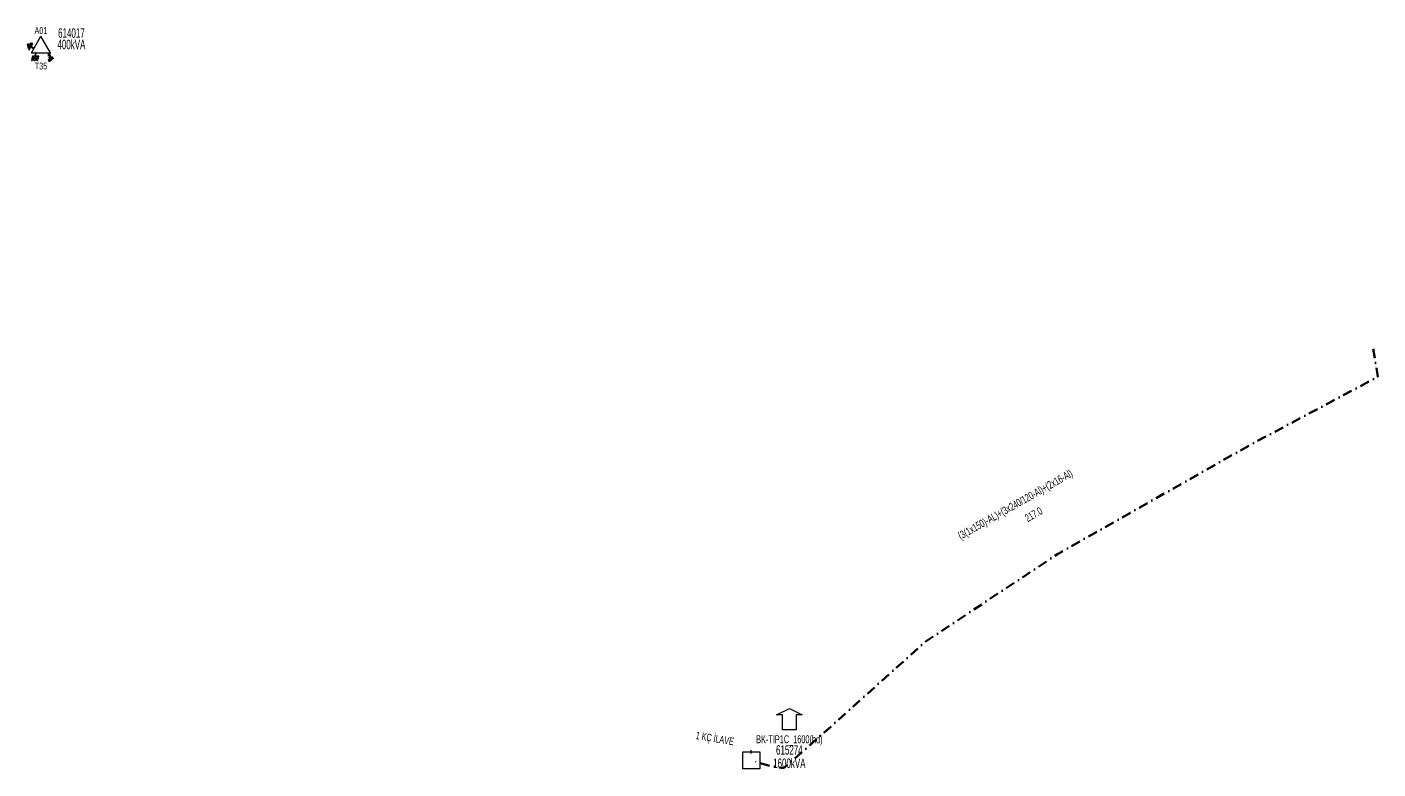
# Model space of a CAD drawing. Header units: millimetres. Extents: x 415467 to 419266, y 4041401 to 4045614.
# Drawn here: x 416670 to 417024.6, y 4044084.7 to 4044279.5 of the extents above; entities that cross this region are included whole.
import ezdxf
from ezdxf.enums import TextEntityAlignment as Align

# ---------------------------------------------------------------- set-up
doc = ezdxf.new("R2010")
doc.units = ezdxf.units.MM
doc.linetypes.add('DASHDOT', pattern=[5, 2.5, -1.25, 0, -1.25])
for name, color, linetype, lineweight in [('HAT_OG_YERALTI_MEVCUT', 48, 'DASHDOT', 70), ('KULLANICI', 1, 'Continuous', 25), ('TRAFO_MEVCUT', 5, 'Continuous', 30), ('TRAFO_TADILAT_BYSK', 5, 'Continuous', 30)]:
    doc.layers.add(name, color=color, linetype=linetype, lineweight=lineweight)
doc.styles.get("Standard").update_dxf_attribs({"font": 'Arial'})

# ---------------------------------------------------------------- blocks, each defined once
blk = doc.blocks.new('MEV_BINA_KARE')
at = {"layer": 'TRAFO_MEVCUT', "linetype": 'Continuous'}
for p, q in [((-2.25, -2.25), (-2.25, 2.25)), ((-2.25, 2.25), (2.25, 2.25)), ((0, 1.8), (0, 2.7)), ((2.25, 2.25), (2.25, -2.25)), ((2.25, -2.25), (-2.25, -2.25))]:
    blk.add_line(p, q, dxfattribs=at)
blk = doc.blocks.new('MEV_BETKOSK')
at = {"layer": 'TRAFO_MEVCUT', "linetype": 'Continuous'}
for p, q in [((-3.4, 2), (0, 3.6)), ((0, 3.6), (3.4, 2)), ((-1.8, 2), (-3.4, 2)), ((-1.8, -2), (-1.8, 2)), ((3.4, 2), (1.8, 2)), ((1.8, 2), (1.8, -2)), ((1.8, -2), (-1.8, -2))]:
    blk.add_line(p, q, dxfattribs=at)
blk = doc.blocks.new('MEV_DIREK')
h = blk.add_hatch(color=32)
h.paths.add_polyline_path([(-2.14, 0.97), (-2.35, 1.09), (-3.31, -0.55), (-3.09, -0.67), (-2.67, 0.06), (-1.89, -0.39), (-1.79, -0.22), (-2.56, 0.23)])
h.paths.add_polyline_path([(-3.46, -0.17), (-3.33, -0.25), (-2.61, 0.99), (-2.74, 1.06)])
h.paths.add_polyline_path([(-3.54, 0.29), (-3.41, 0.22), (-3.05, 0.82), (-3.18, 0.9)])
h.paths.add_polyline_path([(-3.58, 0.81), (-3.66, 0.68), (-3.53, 0.61), (-3.45, 0.74)])
h.paths.add_polyline_path([(-1.51, -2.34), (-2.26, -2.33), (-2.52, -3.47), (-2.42, -3.47), (-2.21, -2.53), (-1.91, -2.54), (-2.12, -3.47), (-2.02, -3.47), (-1.81, -2.54), (-1.51, -2.54), (-1.72, -3.47), (-1.62, -3.48), (-1.41, -2.54), (-1.11, -2.54), (-1.32, -3.48), (-1.22, -3.48), (-1.01, -2.54), (-0.71, -2.55), (-0.92, -3.48), (-0.82, -3.48), (-0.56, -2.35), (-1.31, -2.34), (-1.31, -1.44), (-1.51, -1.44)])
at = {"layer": 'TRAFO_MEVCUT'}
for points in [[(2.35, -1.57), (2.12, -1.92), (2.08, -1.44), (1.94, -1.44), (2.01, -2.32), (2.25, -1.96), (2.31, -2.67), (2.1, -2.67), (2.39, -2.87), (2.4, -2.86), (2.64, -2.49), (2.45, -2.63)], [(2.35, -1.57), (2.12, -1.92), (2.08, -1.44), (1.94, -1.44), (2.01, -2.32), (2.25, -1.96), (2.31, -2.67), (2.1, -2.67), (2.39, -2.87), (1.98, -3.19), (2.2, -3.79), (2.26, -3.74), (2.08, -3.26), (2.26, -3.13), (2.44, -3.6), (2.49, -3.56), (2.32, -3.08), (2.49, -2.94), (2.67, -3.42), (2.73, -3.38), (2.55, -2.9), (2.73, -2.76), (2.91, -3.24), (2.97, -3.2), (2.79, -2.72), (2.97, -2.58), (3.15, -3.06), (3.21, -3.01), (2.98, -2.42), (2.4, -2.86), (2.64, -2.49), (2.45, -2.63)], [(2.97, -2.58), (3.15, -3.06), (3.21, -3.01), (2.98, -2.42), (2.4, -2.86), (2.64, -2.49), (2.45, -2.63), (2.35, -1.57), (2.12, -1.92), (2.08, -1.44), (1.94, -1.44), (2.01, -2.32), (2.25, -1.96), (2.31, -2.67), (2.1, -2.67), (2.39, -2.87), (1.98, -3.19), (2.2, -3.79), (2.26, -3.74), (2.08, -3.26), (2.26, -3.13), (2.44, -3.6), (2.49, -3.56), (2.32, -3.08), (2.49, -2.94), (2.67, -3.42), (2.73, -3.38), (2.55, -2.9), (2.73, -2.76), (2.91, -3.24), (2.97, -3.2), (2.79, -2.72)]]:
    blk.add_hatch(color=32, dxfattribs=at).paths.add_polyline_path(points)
at = {"layer": 'TRAFO_MEVCUT', "linetype": 'Continuous'}
for p, q in [((-2.5, -1.44), (0, 2.89)), ((2.5, -1.44), (0, 2.89)), ((-2.5, -1.44), (2.5, -1.44))]:
    blk.add_line(p, q, dxfattribs=at)
at = {"layer": 'TRAFO_MEVCUT', "color": 32, "flags": 128}
blk.add_lwpolyline([(1.94, -1.44), (2.08, -1.44), (2.12, -1.92), (2.35, -1.57), (2.45, -2.63), (2.64, -2.49), (2.4, -2.86), (2.98, -2.42), (3.21, -3.01), (3.15, -3.06), (2.97, -2.58), (2.79, -2.72), (2.97, -3.2), (2.91, -3.24), (2.73, -2.76), (2.55, -2.9), (2.73, -3.38), (2.67, -3.42), (2.49, -2.94), (2.32, -3.08), (2.49, -3.56), (2.44, -3.6), (2.26, -3.13), (2.08, -3.26), (2.26, -3.74), (2.2, -3.79), (1.98, -3.19), (2.39, -2.87), (2.1, -2.67), (2.31, -2.67), (2.25, -1.96), (2.01, -2.32), (1.94, -1.44)], dxfattribs=at)
at = {"layer": 'TRAFO_TADILAT_BYSK', "color": 32, "flags": 128}
for points in [[(-3.53, 0.61), (-3.45, 0.74), (-3.58, 0.81), (-3.66, 0.68), (-3.53, 0.61)], [(-3.41, 0.22), (-3.05, 0.82), (-3.18, 0.9), (-3.54, 0.29), (-3.41, 0.22)], [(-3.33, -0.25), (-2.61, 0.99), (-2.74, 1.06), (-3.46, -0.17), (-3.33, -0.25)], [(-1.79, -0.22), (-2.56, 0.23), (-2.14, 0.97), (-2.35, 1.09), (-3.31, -0.55), (-3.09, -0.67), (-2.67, 0.06), (-1.89, -0.39), (-1.79, -0.22)], [(-1.31, -1.44), (-1.51, -1.44), (-1.51, -2.34), (-2.26, -2.33), (-2.52, -3.47), (-2.42, -3.47), (-2.21, -2.53), (-1.91, -2.54), (-2.12, -3.47), (-2.02, -3.47), (-1.81, -2.54), (-1.51, -2.54), (-1.72, -3.47), (-1.62, -3.48), (-1.41, -2.54), (-1.11, -2.54), (-1.32, -3.48), (-1.22, -3.48), (-1.01, -2.54), (-0.71, -2.55), (-0.92, -3.48), (-0.82, -3.48), (-0.56, -2.35), (-1.31, -2.34), (-1.31, -1.44)]]:
    blk.add_lwpolyline(points, dxfattribs=at)

msp = doc.modelspace()

# ---------------------------------------------------------------- linework, layer by layer
at = {"layer": 'HAT_OG_YERALTI_MEVCUT', "flags": 128}
msp.add_lwpolyline([(417023.355, 4044195.043), (417024.616987, 4044187.681819), (416990.811554, 4044169.652255), (416940.479022, 4044141.105446), (416905.743776, 4044118.090917), (416877.294072, 4044092.5417), (416868.596677, 4044084.918057), (416864.945918, 4044085.562308), (416860.1, 4044086.976)], dxfattribs=at)

# ---------------------------------------------------------------- block references
at = {"layer": 'TRAFO_MEVCUT'}
for name, p in [('MEV_DIREK', (416673.652, 4044274.161)), ('MEV_BETKOSK', (416870.1, 4044096.976)), ('MEV_BINA_KARE', (416860.1, 4044086.976))]:
    msp.add_blockref(name, p, dxfattribs=at)

# ---------------------------------------------------------------- texts
at = {"layer": 'HAT_OG_YERALTI_MEVCUT', "lineweight": 30, "width": 0.53}
msp.add_text('(3(1x150)-AL)+(3x240/120-Al)+(2x16-Al)', height=2.05, rotation=389.560354, dxfattribs=at).set_placement((416929.910023, 4044153.266927), align=Align.CENTER)
msp.add_text('217.0', height=2.05, rotation=389.560354, dxfattribs=at).set_placement((416933.719325, 4044152.441429), align=Align.TOP_CENTER)
at = {"layer": 'KULLANICI', "linetype": 'Continuous', "lineweight": 20, "width": 0.6}
msp.add_text('1 KÇ İLAVE', height=1.9701, rotation=350.4201, dxfattribs=at).set_placement((416850.710002, 4044093.723924), align=Align.TOP_CENTER)
at = {"layer": 'TRAFO_MEVCUT', "width": 0.6}
for s, height, p in [('A01', 1.8, (416673.652, 4044277.661)), ('614017', 2.5, (416681.652, 4044276.661)), ('400kVA', 2.5, (416681.652, 4044273.661)), ('BK-TIP1C_1600(hd)', 2.1, (416870.1, 4044091.476)), ('1600kVA', 2.5, (416870.1, 4044084.976)), ('615274', 2.5, (416870.1, 4044088.476))]:
    msp.add_text(s, height=height, dxfattribs=at).set_placement(p, align=Align.CENTER)
msp.add_text('T35', height=1.8, dxfattribs=at).set_placement((416673.652, 4044270.161), align=Align.TOP_CENTER)

doc.saveas('drawing.dxf')
